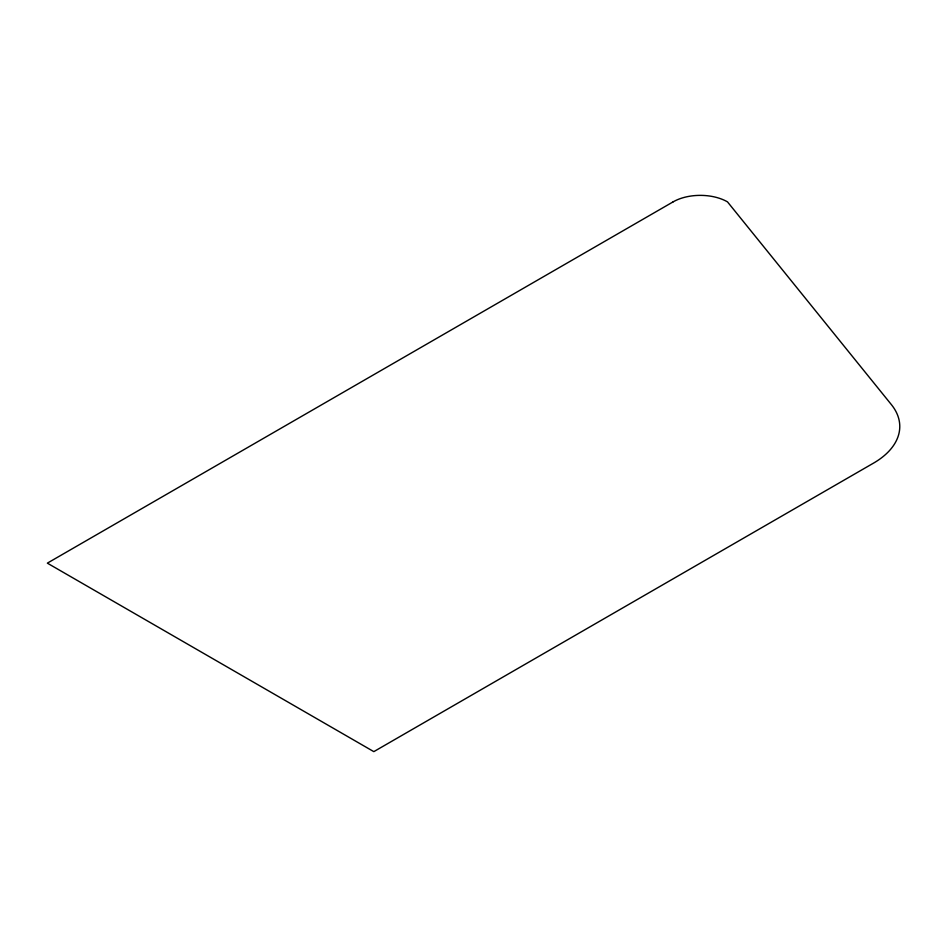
<?xml version="1.0" encoding="UTF-8"?>
<svg xmlns="http://www.w3.org/2000/svg" width="947" height="947" viewBox="0 0 947 947"><rect width="100%" height="100%" fill="white"/><g stroke="black" fill="none" stroke-linecap="round" stroke-linejoin="round"><path stroke-width="1.42" d="M673.092 201.877L47.35 563.145L373.816 751.634L873.477 463.154A89.776 51.836 0 0 0 891.352 404.582L727.497 201.877A38.472 22.219 0 0 0 673.092 201.877"/></g></svg>
